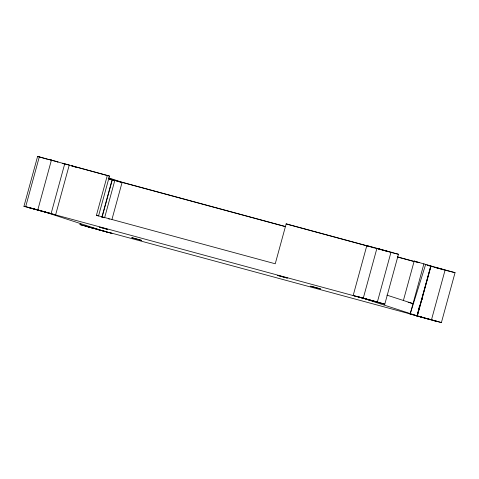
<?xml version="1.0" encoding="UTF-8"?>
<svg xmlns="http://www.w3.org/2000/svg" width="479" height="479" viewBox="0 0 479 479"><rect width="100%" height="100%" fill="white"/><g stroke="black" fill="none" stroke-linecap="round" stroke-linejoin="round"><path stroke-width="0.72" d="M419.49 305.764L417.131 315.835L441.399 322.571L455.05 272.671L426.837 264.929M354.705 296.04L353.185 295.465L366.836 245.565L398.456 254.259L384.805 304.153L23.95 206.329L37.602 156.429L109.463 176.068L98.542 215.987L96.429 215.299L107.35 175.38M23.95 206.329L25.692 206.647L39.338 156.747M25.692 206.647L37.805 209.88L51.457 159.98M62.3 163.273L69.245 165.051L55.594 214.951L51.115 213.574L64.767 163.674M80.017 224.597L111.882 233.363L80.017 224.597L80.406 223.172M101.823 217.334L112.158 179.553L108.577 178.589M102.039 217.394L112.373 179.619L108.14 178.242M104.709 217.376L114.846 180.314M111.984 219.328L122.127 182.259L108.733 177.901M367.638 245.943L286.167 223.855L275.245 263.779L96.429 215.299M353.185 295.465L363.298 298.118L376.949 248.218M384.805 304.153L377.374 301.986L391.026 252.086M403.462 300.261L414.185 261.055L430.837 265.953L417.131 315.835L110.589 232.848M423.939 263.695L410.287 313.595L417.131 315.835L430.837 265.953M417.389 315.906L431.034 266.001M431.495 319.744L445.147 269.845M425.711 264.276L410.287 313.595L366.579 299.369M455.05 272.671L445.47 270.264M441.399 322.571L409.701 313.937M102.344 217.185L102.44 217.244M114.631 180.439L114.948 180.511L112.966 179.918M434.651 267.138L444.524 269.845L443.297 269.551M394.337 253.259L398.456 254.259M57.348 161.8L58.031 161.962L57.378 161.752M378.326 248.733L377.242 248.481L378.165 248.757M49.535 159.597L48.738 159.387L49.487 159.663M432.974 320.415L436.543 321.307L426.561 318.451M385.134 250.679L387.17 251.182L379.272 248.984M113.996 180.278L111.972 179.745M116.565 181.11L122.774 182.738M55.51 161.321L56.546 161.597M441.913 269.312L444.045 269.881M103.596 217.508L104.518 217.753M50.576 159.872L56.594 161.525M380.224 249.469L383.05 250.236M384.463 250.613L386.583 251.188M387.996 251.571L393.654 253.092M423.789 317.697L415.287 315.481L430.669 319.798M109.463 176.068L71.359 165.74L76.299 167.345M288.28 224.543L370.471 246.829M371.884 247.284L373.973 247.853M378.853 249.176L380.943 249.745M122.127 182.259L285.735 226.615M397.456 256.9L416.916 262.175M285.688 226.717L109.26 178.895M397.408 257.001L414.706 261.69M439.872 268.635L441.153 268.982M408.144 302.297L413.018 303.614L386.93 295.13M96.381 229.178L106.985 231.962L85.693 226.136L93.627 228.423M109.422 179.05L110.721 179.403M53.007 160.645L50.517 159.956M113.086 180.17L115.188 180.745M363.298 298.118L377.374 301.986M427.945 265.444L433.525 266.995M434.92 267.384L440.506 268.929M37.805 209.88L51.115 213.574M379.063 249.014L380.17 249.325M368.357 246.14L376.039 248.296M377.434 248.685L379.53 249.278M436.255 267.629L437.339 267.935M108.655 218.891L109.452 219.113M37.602 156.429L47.409 159.226M421.46 299.357L422.496 299.662M434.818 267.216L435.393 267.384M414.185 261.055L419.125 262.66M286.167 223.855L287.58 224.316M62.312 163.327L64.425 164.016M47.96 212.993L98.722 229.513M366.836 245.565L367.848 245.949M277.377 275.359L287.274 278.071L277.377 275.359M131.845 237.704L141.628 240.392L131.845 237.704M310.703 286.191L320.439 288.873L310.703 286.191M29.333 207.706L28.77 207.581L50.008 213.406L29.333 207.706M358.514 296.944L357.939 296.818L379.17 302.644L358.514 296.944M99.614 227.166L107.637 229.381L99.614 227.166"/></g></svg>
